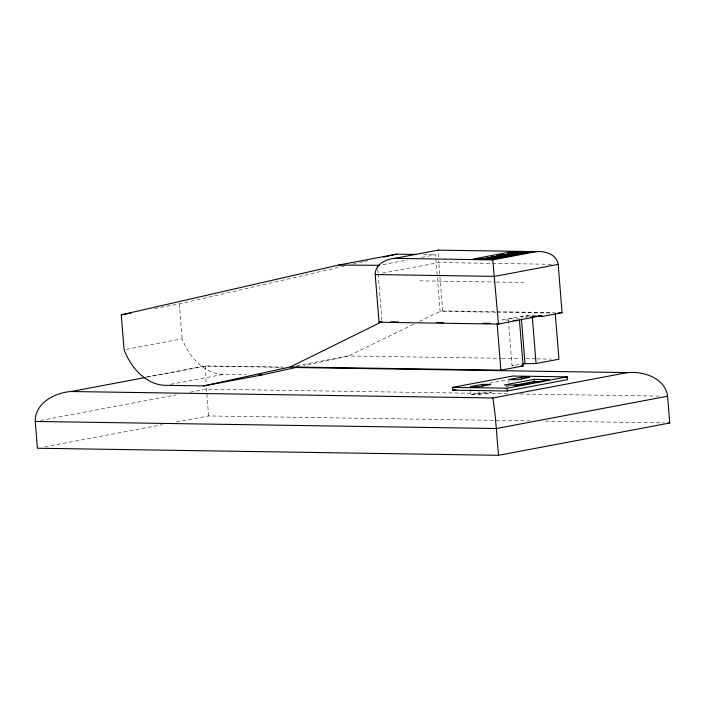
<?xml version="1.0" encoding="UTF-8"?>
<svg xmlns="http://www.w3.org/2000/svg" width="705" height="705" viewBox="0 0 705 705"><rect width="100%" height="100%" fill="white"/><g stroke="black" fill="none" stroke-linecap="round" stroke-linejoin="round"><path stroke-width="0.53" stroke-dasharray="3.52 2.64" d="M413.482 324.318L348.411 355.981L303.52 365.816M419.404 321.436L440.114 311.363L442.643 310.887L554.403 312.597M154.606 308.561L179.334 303.899L344.199 266.146M352.764 264.181L359.189 262.709M360.255 262.463L363.472 261.731M364.538 261.485L367.754 260.753M382.868 264.666L407.596 259.995M421.572 257.36L435.549 254.725L437.259 275.928M382.462 273.179L438.757 262.56L491.35 263.37M126.23 349.38L182.146 338.832A57.131 41.225 79.3 0 0 195.972 361.11L199.515 364.467A57.131 41.225 79.3 0 0 223.397 374.355L246.468 374.707M145.953 377.113L205.481 365.886L282.502 367.067M147.53 377.105L205.631 366.151L282.723 367.331M535.465 315.302L527.41 315.179L502.136 319.947L510.2 320.07M529.473 315.822L521.259 316.959L527.296 317.056M170.716 384.296L223.397 374.355M296.796 365.719L348.411 355.981L500.832 358.316M40.634 420.436L176.268 394.862M190.271 392.218L206.486 389.16L509.125 393.804M44.944 446.811L162.326 424.674M176.329 422.031L208.636 415.941L529.984 420.867M519.338 318.96L508.261 318.792L512.041 365.798L522.828 363.762M489.34 383.264L507.609 379.819M505.6 386.93L508.781 386.331M470.949 394.677L483.251 392.359L491.385 392.482L479.092 394.809L470.949 394.677L470.464 388.675M423.67 254.549L435.549 254.725M492.442 263.379L553.804 264.322M419.651 280.846L495.227 282.009M496.32 282.026L523.7 282.441M496.029 312.218L440.114 311.363L437.347 276.994M497.131 312.236L551.953 313.073M501.925 358.334L520.572 358.625M526.053 358.704L535.923 358.854M537.016 358.871L551.275 359.092M512.041 365.798L514.06 365.825M520.131 393.972L659.889 396.113M545.397 421.105L664.251 422.921M205.631 366.151L206.089 384.031M527.41 315.179L527.455 315.796M508.781 380.621L508.939 382.603M478.854 391.804L479.092 394.809M442.643 310.887L438.607 260.691M377.827 269.83L378.074 272.95M378.162 273.989L381.907 320.608M208.636 415.941L206.283 386.569M179.334 303.899L182.146 338.832M438.36 257.175L438.096 251.05"/><path stroke-width="1.06" d="M294.831 367.517L627.397 372.61C643.453 371.033 665.097 377.968 667.6 396.228L669.75 423.009L498.514 455.298L37.4 448.23L35.25 421.449C34.809 403.013 55.008 392.623 71.143 391.513L145.38 377.51M541.801 316.536L541.731 315.611L498.47 324.08L379.043 322.255L375.201 274.545C374.963 264.578 385.882 258.964 394.589 258.365L438.298 250.125L536.47 251.632C545.141 250.777 556.835 254.523 558.184 264.393L562.07 312.712L541.801 316.536L537.51 316.466M505.987 256.241L500.814 256.77L505.996 256.162M438.113 250.451L438.298 250.125M508.076 254.302L513.786 253.588L508.746 254.003L509.9 254.329M491.596 257.466L500.673 257.369L498.867 256.981M490.38 257.642L491.218 257.184M524.123 252.734C537.166 251.993 501.378 253.351 509.08 253.359M491.129 257.466L501.317 257.122L491.79 257.219M484.925 258.638L489.623 257.915L495.236 258.303M511.107 255.448L510.535 255.104M485.842 258.805L478.157 258.929L486.582 258.321M507.847 253.456L515.099 253.218L514.509 252.945M508.754 254.126L513.795 253.712L508.093 254.205M506.542 256.303L504.216 255.88M381.995 321.692L290.345 366.935L203.78 385.899L165.34 385.309A57.131 41.225 79.3 0 1 124.08 349.786L121.269 314.844L338.594 265.08L396.659 254.135L416.109 254.426M515.205 252.91L522.599 253.121M503.952 254.954L513.839 254.743L504.806 254.752L502.251 255.386L509.689 255.377M495.166 258.277L491.006 258.911L491.764 258.982M501.193 255.906L496.47 256.4L506.005 256.285M501.202 256.03L497.607 256.012L496.346 256.655M514.597 252.945L516.025 252.681M496.743 256.197L505.229 255.994M509.6 253.218L520.695 253.659L523.101 253.21L507.829 253.333M500.665 257.246L497.66 257.563M496.576 256.171L495.923 256.444L499.052 256.673M511.099 255.325C509.01 256.25 489.376 256.021 504.084 255.043L500.18 255.853M494.17 258.612L487.913 258.321M383.811 257.069L396.659 254.135M512.147 255.228L514.923 254.62L512.341 255.236L504.604 255.025M203.78 385.899L261.846 374.945L298.18 366.988M338.594 265.08L379.642 265.274M121.269 314.844L130.945 313.02M499.263 255.36L501.043 255.369M500.902 256.629L505.837 256.347M526.591 252.425L524.115 253.016M394.589 258.365L492.76 259.872L536.47 251.632M558.184 264.393L494.628 276.378L375.201 274.545M379.043 322.255L381.008 321.877M530.319 317.1L537.501 316.157M292.496 366.529L290.345 366.935L500.885 370.16L523.128 365.965L519.426 320.052M522.828 363.762L536.073 363.524L558.95 359.206L555.24 313.126M452.584 387.38L512.755 376.038L567.261 376.867L567.481 379.642L507.309 390.984L452.804 390.156L452.584 387.38L507.08 388.217L567.261 376.867M482.608 384.357L470.305 386.675L478.448 386.807L490.742 384.481L482.608 384.357L482.766 386.358M452.804 390.156L456.029 389.548M521.339 377.245L508.702 379.634L517.065 379.757L529.711 377.378L521.339 377.245L521.497 379.228M534.126 379.361L504.357 384.974L519.735 385.212L549.503 379.598L534.126 379.361L534.302 381.52L514.104 385.327M71.143 391.513L492.901 397.973L627.397 372.61M667.6 396.228L496.364 428.517L35.25 421.449M516.712 254.135L518.871 253.721L509.036 254.117M486.053 258.532L487.217 258.25M486.133 258.162L485.128 258.744M514.923 254.62L513.848 254.866M514.932 254.743L514.165 254.831M492.002 257.122L490.424 257.536L491.42 257.863M523.101 253.21L514.527 253.069L519.497 252.584M510.57 255.448L501.273 255.695M500.612 257.334C498.012 258.259 482.766 257.431 496.355 256.867M501.916 254.866L502.198 254.575M526.133 252.46L517.065 252.478M515.558 252.954L524.335 252.875M500.665 256.55L505.582 256.223M497.624 256.135L498.708 255.871M516.721 254.346L518.889 253.844L517.567 253.668M500.814 256.77L506.745 256.038L505.882 255.897M493.667 258.559L491.79 258.709M503.282 254.946L504.595 254.902M491.975 258.946L495.183 258.4L492.918 257.801M510.411 255.236L511.196 255.342M478.157 258.929L491.676 258.991M516.712 254.223L508.252 254.258M491.015 259.035L491.773 259.105L478.272 258.929M487.226 258.374L494.54 258.347L490.372 258.744M486.899 258.206L493.438 258.039M497.545 256.215L499.792 256.074M503.185 256.047L496.734 256.567M515.822 254.302L512.791 254.443M492.698 257.175L493.482 257.131M501.458 254.778L499.986 254.761L501.845 254.681M495.254 256.787L498.638 256.849M494.161 257.933L501.361 257.025L497.474 256.726M511.257 254.258L517.999 253.703L517.549 253.544M490.38 258.867L486.106 258.709M511.751 254.584L508.067 254.179M494.17 257.713L495.95 257.722M488.257 258.867L489.006 258.876M502.26 255.51L510.402 255.113M558.783 312.668L562.07 312.712M538.505 315.567L541.731 315.611M513.24 320.423L517.54 320.484M390.773 321.832L398.448 321.947M436.818 322.537L443.401 322.634M482.872 323.243L490.548 323.357M499.281 323.489L501.422 323.524M521.11 365.939L523.128 365.965M258.55 374.901L261.846 374.945M534.302 381.52L541.995 381.634M667.547 422.974L669.75 423.009M486.785 258.841L485.833 258.682M492.099 257.783L492.936 257.924M492.108 257.907L490.53 257.607M485.119 258.62L485.595 258.823M492.76 259.872L498.47 324.08M492.901 397.973L495.113 414.628L498.514 455.298M532.337 317.135L536.073 363.524M521.427 319.118L524.987 363.357M507.08 388.217L507.309 390.984M497.131 323.463L500.885 370.16M377.492 265.679L377.66 267.75M502.409 254.646L499.977 254.717L502.401 254.725M510.138 252.029L473.187 258.999L491.958 259.281L528.909 252.319L510.138 252.029"/></g></svg>
